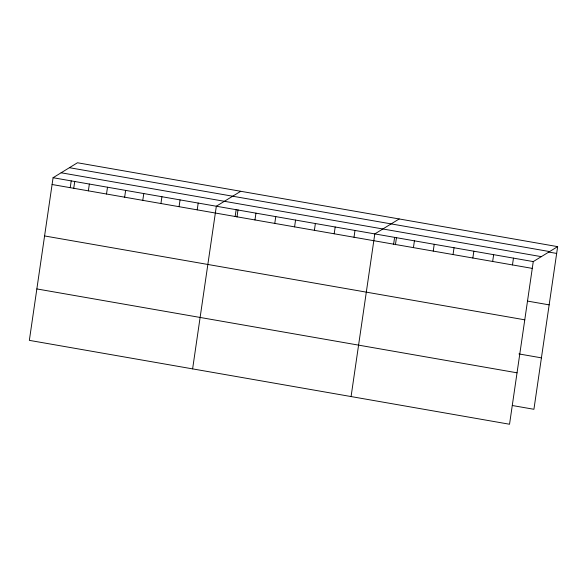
<?xml version="1.0" encoding="UTF-8"?>
<svg xmlns="http://www.w3.org/2000/svg" width="587" height="587" viewBox="0 0 587 587"><rect width="100%" height="100%" fill="white"/><g stroke="black" fill="none" stroke-linecap="round" stroke-linejoin="round"><path stroke-width="0.88" d="M557.65 246.635L77.462 162.76L53.079 177.714L29.35 340.365L509.538 424.24L533.267 261.589L557.65 246.635L533.921 409.286L512.312 405.514M70.227 187.679L71.218 180.877M73.705 188.508L74.762 181.288M88.366 190.848L89.356 184.047M106.504 194.018L107.502 187.216M124.649 197.188L125.64 190.386M142.788 200.358L143.778 193.556M160.926 203.52L161.924 196.726M179.072 206.69L180.062 199.896M197.21 209.86L198.201 203.058M192.617 368.878L216.339 206.228L240.729 191.281M235.16 216.486L236.15 209.691M236.972 217.029L238.021 209.808M254.963 219.949L255.954 213.147M274.775 223.412L275.765 216.61M294.579 226.868L295.569 220.066M314.39 230.331L315.38 223.53M334.194 233.787L335.192 226.993M354.005 237.251L354.996 230.449M351.077 396.563L374.807 233.912L399.189 218.958M393.62 244.17L394.611 237.368M395.433 244.706L396.482 237.486M413.424 247.626L414.422 240.831M433.235 251.089L434.226 244.287M453.039 254.545L454.037 247.751M472.851 258.009L473.841 251.207M492.654 261.472L493.652 254.67M512.466 264.928L513.456 258.126M69.413 167.691L549.601 251.574M548.552 252.021L556.659 253.437M61.121 172.776L541.309 256.658M53.079 177.714L533.267 261.589M52.089 184.509L532.277 268.391M527.544 301.094L549.153 304.866M44.583 235.945L524.771 319.82M518.915 353.924L541.427 357.857M36.856 288.929L517.037 372.811"/></g></svg>
